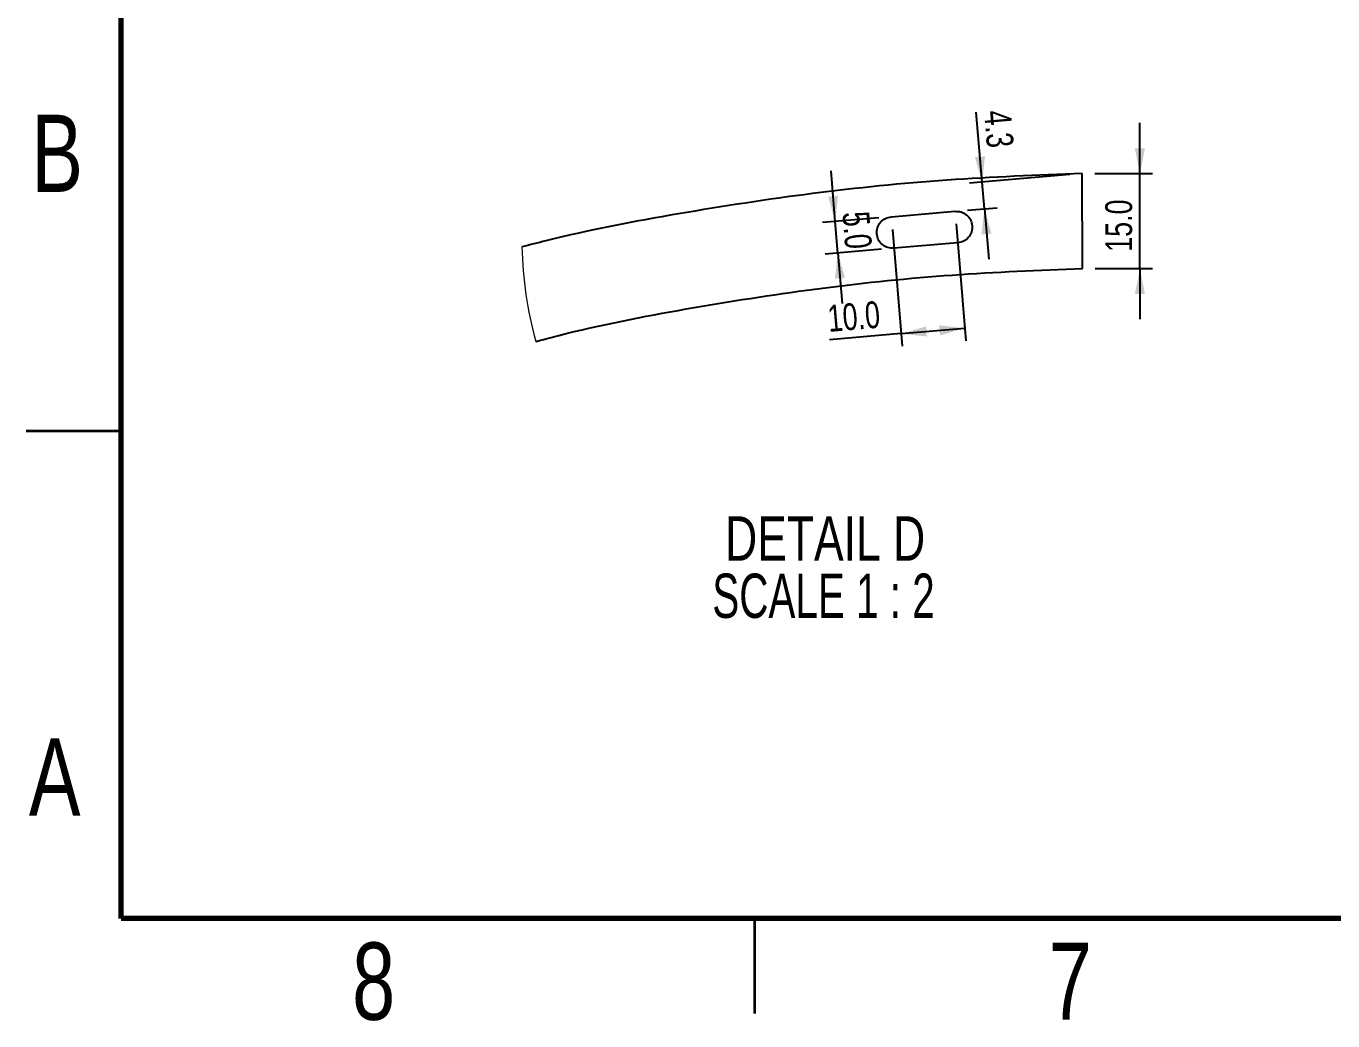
# Model space of a CAD drawing. Header units: millimetres. Extents: x 2 to 418, y 2 to 295.
# Drawn here: x 2.5 to 105.7, y 1.9 to 80.5 of the extents above; entities that cross this region are included whole.
import ezdxf

# ---------------------------------------------------------------- set-up
doc = ezdxf.new("R2010")
doc.units = ezdxf.units.MM
doc.layers.add('SHEET', color=179, linetype='Continuous')
doc.styles.add('SLDTEXTSTYLE1', font='TXT', dxfattribs={"width": 0.75})
doc.styles.add('SLDTEXTSTYLE6', font='TXT', dxfattribs={"width": 0.681818})
doc.dimstyles.new('SLDDIMSTYLE5', dxfattribs={"dimtxt": 2.116667, "dimasz": 2, "dimexe": 0, "dimexo": 0.0625, "dimgap": 0.529167, "dimtad": 1, "dimdec": 1, "dimlfac": 2, "dimrnd": 1e-09, "dimzin": 4, "dimdsep": 46, "dimtxsty": 'SLDTEXTSTYLE1', "dimsah": 1, "dimcen": 0.09, "dimadec": 0, "dimazin": 1, "dimtfac": 1, "dimtdec": 1, "dimtmove": 0, "dimatfit": 0, "dimfxl": 1, "dimfrac": 2, "dimtolj": 1, "dimtzin": 12, "dimarcsym": 0})
doc.dimstyles.new('SLDDIMSTYLE6', dxfattribs={"dimtxt": 2.116667, "dimasz": 2, "dimexe": 0, "dimexo": 0.0625, "dimgap": 0.529167, "dimtad": 1, "dimdec": 1, "dimlfac": 2, "dimrnd": 1e-09, "dimzin": 12, "dimdsep": 46, "dimtxsty": 'SLDTEXTSTYLE1', "dimsah": 1, "dimcen": 0.09, "dimadec": 0, "dimazin": 3, "dimtfac": 1, "dimtdec": 1, "dimtofl": 0, "dimtmove": 0, "dimatfit": 3, "dimfxl": 1, "dimfrac": 2, "dimtolj": 1, "dimtzin": 12, "dimarcsym": 0})
doc.dimstyles.new('SLDDIMSTYLE7', dxfattribs={"dimtxt": 2.116667, "dimasz": 2, "dimexe": 0, "dimexo": 0.0625, "dimgap": 0.529167, "dimtad": 1, "dimdec": 1, "dimlfac": 2, "dimrnd": 1e-09, "dimzin": 12, "dimdsep": 46, "dimtxsty": 'SLDTEXTSTYLE1', "dimsah": 1, "dimcen": 0.09, "dimadec": 0, "dimazin": 3, "dimtfac": 1, "dimtdec": 1, "dimtmove": 0, "dimatfit": 0, "dimfxl": 1, "dimfrac": 2, "dimtolj": 1, "dimtzin": 12, "dimarcsym": 0})

# ---------------------------------------------------------------- blocks, each defined once
blk = doc.blocks.new('_D_12')
at = {"layer": 'SHEET'}
for p, q in [((90.44, 68.83), (90.44, 72.83)), ((86.89, 68.83), (91.44, 68.83)), ((90.44, 61.33), (90.44, 68.83)), ((86.9, 61.33), (91.44, 61.33)), ((90.44, 61.33), (90.44, 57.33))]:
    blk.add_line(p, q, dxfattribs=at)
for points in [[(90.44, 68.83), (90.84, 70.83), (90.04, 70.83)], [(90.44, 61.33), (90.04, 59.33), (90.84, 59.33)]]:
    blk.add_solid(points, dxfattribs=at)
at = {"layer": 'SHEET', "insert": (87.71, 62.65), "char_height": 2.117, "attachment_point": 1, "rotation": 90, "style": 'SLDTEXTSTYLE1'}
blk.add_mtext('15.0', dxfattribs=at)
blk = doc.blocks.new('_D_13')
at = {"layer": 'SHEET'}
for p, q in [((70.9, 64.42), (71.68, 55.19)), ((75.92, 64.85), (76.7, 55.62)), ((71.6, 56.19), (65.93, 55.71)), ((71.6, 56.19), (76.62, 56.62))]:
    blk.add_line(p, q, dxfattribs=at)
for points in [[(71.6, 56.19), (73.62, 55.96), (73.56, 56.76)], [(76.62, 56.62), (74.59, 56.85), (74.66, 56.05)]]:
    blk.add_solid(points, dxfattribs=at)
at = {"layer": 'SHEET', "insert": (65.7, 58.43), "char_height": 2.117, "attachment_point": 1, "rotation": 4.8346, "style": 'SLDTEXTSTYLE1'}
blk.add_mtext('10.0', dxfattribs=at)
blk = doc.blocks.new('_D_14')
at = {"layer": 'SHEET'}
for p, q in [((77.98, 68.16), (77.52, 73.68)), ((84.9, 68.75), (76.99, 68.08)), ((78.16, 66.04), (77.98, 68.16)), ((76.83, 65.93), (79.16, 66.13)), ((78.16, 66.04), (78.5, 62.06))]:
    blk.add_line(p, q, dxfattribs=at)
for points in [[(77.98, 68.16), (78.21, 70.19), (77.42, 70.12)], [(78.16, 66.04), (77.93, 64.02), (78.73, 64.08)]]:
    blk.add_solid(points, dxfattribs=at)
at = {"layer": 'SHEET', "insert": (80.24, 73.91), "char_height": 2.117, "attachment_point": 1, "rotation": 274.8346, "style": 'SLDTEXTSTYLE1'}
blk.add_mtext('4.3', dxfattribs=at)
blk = doc.blocks.new('_D_15')
at = {"layer": 'SHEET'}
for p, q in [((66.38, 65.05), (66.05, 69.03)), ((69.82, 65.34), (65.39, 64.96)), ((66.59, 62.55), (66.38, 65.05)), ((70.03, 62.85), (65.6, 62.47)), ((66.59, 62.55), (66.93, 58.57))]:
    blk.add_line(p, q, dxfattribs=at)
for points in [[(66.38, 65.05), (66.61, 67.07), (65.82, 67)], [(66.59, 62.55), (66.36, 60.53), (67.16, 60.6)]]:
    blk.add_solid(points, dxfattribs=at)
at = {"layer": 'SHEET', "insert": (69.05, 65.92), "char_height": 2.117, "attachment_point": 1, "rotation": 274.8338, "style": 'SLDTEXTSTYLE1'}
blk.add_mtext('5.0', dxfattribs=at)
blk = doc.blocks.new('SW_NOTE_0_11')
at = {"layer": 'SHEET', "color": 0, "char_height": 3.5, "attachment_point": 2}
for s, insert, style in [('DETAIL D', (9.52, 4.51), 'SLDTEXTSTYLE1'), ('SCALE 1 : 2', (9.39, -0.01), 'SLDTEXTSTYLE6')]:
    blk.add_mtext(s, dxfattribs=dict(at, insert=insert, style=style))

msp = doc.modelspace()

# ---------------------------------------------------------------- linework, layer by layer
at = {"color": 7, "linetype": 'Continuous', "lineweight": 70}
for p, q in [((10, 10), (10, 287)), ((410, 10), (10, 10))]:
    msp.add_line(p, q, dxfattribs=at)
at = {"color": 7, "linetype": 'Continuous', "lineweight": 25}
for p, q in [((85.899, 61.33), (85.893, 68.831)), ((70.816, 65.42), (75.836, 65.845)), ((76.051, 63.354), (71.028, 62.929))]:
    msp.add_line(p, q, dxfattribs=at)
at = {"color": 7, "linetype": 'Continuous', "lineweight": 35}
for p, q in [((10, 48.5), (2.5, 48.5)), ((60, 10), (60, 2.5))]:
    msp.add_line(p, q, dxfattribs=at)
at = {"color": 7, "linetype": 'Continuous', "lineweight": 18}
msp.add_arc((72.495, 63.766), 30.862, 181.36314, 195.39277, dxfattribs=at)
at = {"color": 7, "linetype": 'Continuous', "lineweight": 25}
for points, knots in [([(85.893, 68.831), (82.329, 68.693), (75.207, 68.418), (64.567, 67.335), (54.003, 65.706), (46.351, 64.256), (42.269, 63.195), (41.641, 63.032)], [0, 0, 0, 0, 0.2392854, 0.4780861, 0.7170115, 0.9565006, 1, 1, 1, 1]), ([(71.028, 62.929), (70.862, 62.932), (70.53, 62.937), (70.092, 63.197), (69.768, 63.579), (69.637, 64.066), (69.683, 64.567), (69.938, 64.999), (70.326, 65.329), (70.652, 65.39), (70.816, 65.42)], [0, 0, 0, 0, 0.1250168, 0.2500254, 0.3751071, 0.5000032, 0.6247951, 0.7499799, 0.8749843, 1, 1, 1, 1]), ([(75.836, 65.845), (76.002, 65.842), (76.334, 65.837), (76.772, 65.578), (77.097, 65.196), (77.228, 64.71), (77.183, 64.208), (76.928, 63.776), (76.541, 63.446), (76.214, 63.385), (76.051, 63.354)], [0, 0, 0, 0, 0.1250165, 0.2500267, 0.3751069, 0.50001, 0.6247997, 0.7499828, 0.8749851, 1, 1, 1, 1]), ([(42.74, 55.574), (43.543, 55.784), (47.669, 56.861), (55.229, 58.307), (65.39, 59.875), (75.622, 60.924), (82.471, 61.195), (85.899, 61.33)], [0, 0, 0, 0, 0.0570962, 0.2931962, 0.5287356, 0.7641377, 1, 1, 1, 1])]:
    msp.add_open_spline(points, degree=3, knots=knots, dxfattribs=at)

# ---------------------------------------------------------------- block references
at = {"layer": 'SHEET'}
msp.add_blockref('SW_NOTE_0_11', (56.068, 37.254), dxfattribs=at)

# ---------------------------------------------------------------- texts
at = {"color": 7, "linetype": 'Continuous', "lineweight": 0, "char_height": 6.096, "attachment_point": 2, "style": 'SLDTEXTSTYLE1'}
for s, insert in [('B', (4.953, 73.476)), ('A', (4.757, 24.226)), ('8', (29.939, 8.114)), ('7', (84.939, 8.114))]:
    msp.add_mtext(s, dxfattribs=dict(at, insert=insert))

# ---------------------------------------------------------------- dimensions: what is measured, and where the dimension line sits
at = {"layer": 'SHEET'}
for base, p1, p2, angle, dimstyle, picture, middle in [((77.983, 68.162), (75.836, 65.845), (85.893, 68.831), 274.83458, 'SLDDIMSTYLE7', '_D_14', (77.681, 71.732)), ((90.441, 68.831), (85.899, 61.33), (85.893, 68.831), 90, 'SLDDIMSTYLE5', '_D_12', (90.441, 65.389)), ((66.383, 65.045), (71.028, 62.929), (70.816, 65.42), 274.83379, 'SLDDIMSTYLE5', '_D_15', (66.493, 63.741))]:
    dim = msp.add_linear_dim(base=base, p1=p1, p2=p2, angle=angle, dimstyle=dimstyle, dxfattribs=at)
    dim.commit()
    dim.dimension.update_dxf_attribs({"geometry": picture, "text_midpoint": middle, "dimtype": 160})
dim = msp.add_linear_dim(base=(76.617, 56.615), p1=(70.816, 65.42), p2=(75.836, 65.845), angle=4.83458, text='10.0', dimstyle='SLDDIMSTYLE6', dxfattribs=at)
dim.commit()
dim.dimension.update_dxf_attribs({"geometry": '_D_13', "text_midpoint": (68.657, 55.942), "dimtype": 160})

doc.saveas('drawing.dxf')
